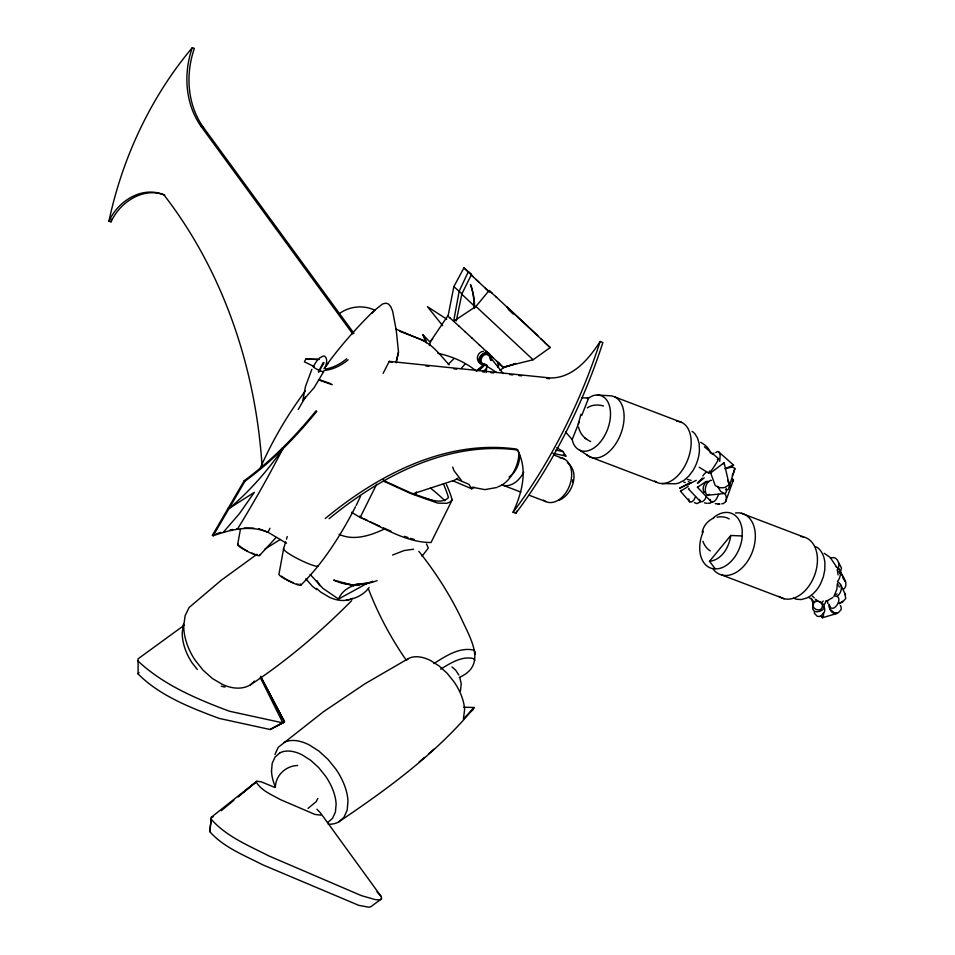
<?xml version="1.0" encoding="UTF-8"?>
<svg xmlns="http://www.w3.org/2000/svg" width="955" height="955" viewBox="0 0 955 955"><rect width="100%" height="100%" fill="white"/><g stroke="black" fill="none" stroke-linecap="round" stroke-linejoin="round"><path stroke-width="1.43" d="M474.659 307.999L474.002 305.373A87.203 64.295 -46.8 0 0 470.457 284.471A87.203 66.325 -49.1 0 1 474.599 305.875M837.272 584.197L836.878 589.163L834.431 595.287M827.472 600.552L827.722 603.369M498.021 367.042L498.283 362.709M459.295 677.382C488.28 664.871 469.382 636.973 460.692 617.109C449.268 593.7 435.086 571.651 418.839 551.298M829.334 604.945C828.427 609.23 833.058 615.748 837.595 612.955M271.507 771.21L272.199 763.296L275.052 757.052L279.863 752.886M316.953 809.291L320.558 813.027L381.308 896.709L381.558 898.858L371.041 906.558L368.905 907.25L358.794 905.34L262.84 864.86C244.48 855.37 223.673 847.443 209.778 831.65L211.437 817.134L256.8 781.274L261.085 781.775L275.052 787.505M578.264 424.08L580.915 414.303M498.343 367.114L498.761 363.139L497.806 362.232M486.131 372.593L486.907 365.419M275.47 786.466C275.876 775.042 286.309 765.659 297.626 765.516M460.429 691.205L461.241 683.768L459.785 677.632M490.655 360.262L490.631 357.349L489.151 354.914M491.443 360.429C490.476 339.861 466.518 365.646 486.978 365.24M473.967 308.584L474.002 305.373M475.101 654.342L475.375 652.301L473.907 650.176C459.618 646.678 445.519 656.24 433.88 663.546M183.456 624.021L182.214 632.807A45.733 30.572 52.5 0 0 192.062 662.794L197.351 669.491M449.805 317.776L453.649 321.238L459.176 291.203L468.356 271.638L463.939 267.854L453.852 286.596L448.026 316.236M237.664 544.457L240.517 528.819M285.664 541.867L283.659 548.492L278.979 574.086A12.272 1.731 26.4 0 0 291.215 582.192A12.272 1.731 26.4 0 0 300.121 583.875M485.701 370.779L486.167 368.224M719.736 461.444L720.142 455.344L719.222 452.443L717.599 451.44L715.713 452.586M396.194 362.828L398.498 352.097L396.265 330.346L392.624 311.079L390.714 306.579L388.542 304.06L385.927 303.165L382.621 303.941L375.04 309.933M456.287 320.892L461.922 293.794L471.448 274.539L468.356 271.638M730.754 535.48C729.286 546.869 721.944 559.976 709.517 561.313L730.754 535.48L742.119 535.958M395.955 362.327L398.51 352.144M429.368 345.579L430.944 340.768L447.68 316.033L449.96 317.92M733.81 472.283L732.282 475.602M702.188 532.329C703.262 525.799 708.025 520.475 714.006 517.897M209.778 831.65L211.437 817.134L213.395 816.68M725.955 489.82A7.807 4.644 58.3 0 0 728.355 489.306L734.908 468.296L731.948 467.079L724.917 468.762M286.464 539.205L287.264 536.555M325.07 368.332C325.989 364.75 328.317 359.199 324.807 356.263L323.256 356.024L319.292 358.173M718.614 494.415L716.763 498.426A7.724 3.426 -66.7 0 1 713.17 501.936L711.165 501.697L697.448 487.301L698.01 486.644M261.228 677.728L284.459 721.849L270.134 729.513L219.208 718.411C190.582 707.762 159.879 695.837 138.093 673.955L138.093 658.807L184.124 625.31M721.765 503.798L723.341 503.595L725.633 501.602L733.452 479.828L732.258 478.634M587.289 398.617L592.422 395.895A29.295 17.859 -69.1 0 1 610.424 411.569A29.295 17.859 -69.1 0 1 596.051 446.355A29.295 17.859 -69.1 0 1 573.048 442.762L572.2 439.587L579.112 422.098M581.774 415.365L588.698 397.877L581.774 397.925M735.016 469.084L733.81 470.958M837.547 569.395C841.104 564.608 836.855 554.616 830.373 558.424M695.538 496.767L694.13 499.584A5.491 2.698 -64.1 0 1 691.336 502.008L689.749 501.793L680.473 491.24L681.285 490.273M311.891 369.287L305.481 386.477L302.807 400.599L314.183 387.599L323.59 371.758M274.945 754.498L278.203 747.359L323.447 711.762L365.073 683.708L408.358 658.592A45.733 25.546 53.7 0 1 430.753 660.633L439.169 666.005L447.119 673.251L454.055 681.87A40.432 22.586 53.7 0 1 464.608 709.84L463.366 718.948L474.277 707.512L463.867 707.201M328.281 824.225A52.25 29.187 53.7 0 0 338.416 822.112C387.348 789.045 436.674 753.268 474.277 707.512M260.297 468.105C272.282 440.78 287.431 414.864 305.325 390.989M383.134 373.345L389.234 361.384L549.817 377.917C572.451 378.658 589.056 358.877 600.134 341.436L602.868 342.523A317.203 161.598 -68.3 0 1 515.796 513.336L513.05 512.226C522.063 493.15 528.557 468.404 516.774 449.125C446.128 439.073 378.12 474.766 325.261 518.529M515.784 513.312L516.846 511.032M356.179 505.458L360.632 496.015M718.482 451.679L733.524 465.061L731.757 466.816M317.824 798.404L316.201 801.675L308.059 808.36M314.088 366.553L304.43 361.826L305.791 359.104L319.125 359.438L305.791 359.104M319.925 370.528L318.469 371.71L323.208 362.542L323.757 362.816L322.48 365.383M319.018 371.984L323.757 362.816M316.069 410.793C294.976 436.769 271.28 460.859 244.241 480.675L212.416 535.266L213.144 535.803C230.406 529.607 250.377 524.689 267.973 532.281L269.955 528.282M446.355 484.328A238.177 79.981 37 0 1 452.181 499.895L431.051 542.5C406.042 542.667 382.776 527.088 360.154 517.467L376.64 484.269M415.162 494.678L416.487 492.028M310.16 574.433L322.886 588.352L338.524 599.036C341.186 592.398 347.238 587.623 353.983 585.558L333.641 580.067C347.477 586.788 362.948 585.773 377.118 580.664M824.487 604.408L825.359 602.701A6.745 5.444 -72.2 0 0 825.824 600.874M298.235 409.444L305.373 397.173M355.487 506.771C340.804 535.134 323.65 562.626 300.801 585.188M706.211 496.994L705.315 498.665A6.745 2.996 -66.7 0 1 702.176 501.733L700.421 501.53L688.448 488.96L688.937 488.387M164.749 195.047C143.178 186.655 119.853 202.197 111.078 221.858L108.989 221.238C117.883 201.099 142.08 185.58 163.878 194.82C223.995 272.438 255.988 369.478 262.112 466.9M313.264 366.493L317.144 360.417M213.144 535.803L244.969 481.201C272.02 461.384 295.704 437.306 316.809 411.33M318.469 371.71L319.376 370.265M839.97 573.358L841.51 568.165L838.956 563.056M842.525 601.292L839.278 603.763M138.093 673.955L139.024 672.535M323.984 368.654C338.774 347.763 355.785 328.52 374.05 310.602M837.44 581.547C840.997 577.608 842.071 569.192 836.15 566.936M503.87 367.042L503.07 367.46L516.046 363.497L503.404 367.747L500.014 370.468M280.376 450.724L282.035 448.396L282.776 448.922A928.296 694.655 -54.4 0 1 237.306 529.345L236.554 528.807M282.776 448.922C267.364 470.839 249.697 491.336 229.057 508.502L228.329 507.976M369.096 587.54C363.795 594.858 354.997 599.036 346.14 600.074M713.051 501.447L709.672 503.357A8.309 5.336 62.1 0 1 708.168 503.034M813.875 602.748C806.354 620.356 837.093 607.846 817.886 601.208M728.128 482.012A8.571 4.25 -1.3 0 1 728.665 484.961L725.227 487.289A6.494 3.223 -1.3 0 1 719.819 487.647L715.617 485.809A8.571 4.25 -1.3 0 1 714.961 484.877L710.651 472.916L724.117 462.709L728.784 482.955M724.284 462.733L723.245 463.808M453.649 321.238L475.96 306.436L489.139 290.487L496.576 297.375M325.619 366.386L328.353 363.246M460.99 368.666L464.894 364.273M372.116 313.18L374.814 310.148M430.944 340.768L432.746 338.786M259.485 555.571L275.995 537.558M843.671 589.163C849.771 583.708 841.833 576.128 839.899 570.708M223.16 532.448L239.371 513.706L254.328 492.35L229.057 508.502M421.991 556.216L428.365 548.063L426.443 543.944M479.112 370.528L484.34 365.276M351.619 600.719C320.641 631.947 287.013 660.681 250.27 684.938A46.21 30.894 52.5 0 1 222.539 684.496L212.428 678.528L203.033 670.159L194.975 659.965A52.25 34.941 52.5 0 1 183.73 625.692L185.139 615.653L189.114 607.487L221.441 580.091L256.704 554.473M717.36 459.498L718.53 458.866A10.362 0.955 -55.8 0 1 716.835 462.351L713.266 467.914A7.747 0.704 -55.8 0 1 709.899 472.295L708.789 473.214L699.203 467.246M704.229 477.906L697.437 483.302L702.331 478.073M732.342 481.416L733.177 480.604M448.253 364.201L453.541 359.104M491.348 357.827L492.243 356.967L498.009 362.411M452.193 499.907L449.996 502.02L446.773 503.333L437.7 503.106L411.139 493.723L383.206 480.926M706.605 471.722L703.859 474.528A6.017 0.68 -42.7 0 0 702.94 476.008M837.392 596.099C841.677 593.019 843.492 584.376 837.69 582.001M482.514 371.889L484.507 370.062L484.269 372.319L482.597 370.803M478.539 370.528L481.774 367.58M250.27 684.938L254.46 681.13M483.779 364.547L476.259 371.077C465.3 361.969 451.763 356.287 437.891 353.314M490.225 358.949L492.374 357.086M406.436 660.251L408.358 658.592M327.756 822.47L332.567 818.304L335.42 812.048L336.124 804.134A40.432 22.586 53.7 0 0 325.56 776.164L318.624 767.545L310.673 760.299L302.257 754.928A45.733 25.546 53.7 0 0 279.875 752.886M338.428 822.112L343.919 817.361L347.178 810.21L347.978 801.161A46.21 25.809 53.7 0 0 335.921 769.193L327.983 759.356L318.91 751.084L309.289 744.936A52.25 29.187 53.7 0 0 283.707 742.596M470.17 712.239L473.394 709.446M419.03 762.126L424.45 757.434M428.544 753.877L433.845 749.281M698.535 481.917L699.323 481.26M329.105 518.708C381.427 475.733 448.396 440.625 518.088 450.068M509.087 476.975L512.393 474.241A18.957 12.881 -69.1 0 0 519.604 456.979L519.293 452.575M221.25 810.747L233.868 800.29M238.452 796.482L240.744 794.584M243.036 792.686L256.8 781.274M832.891 597.496L826.517 601.196M238.093 796.888L256.167 781.99C261.348 790.716 271.984 794.882 280.579 799.681L314.959 814.436L320.796 815.128M821.909 602.151L823.27 601.029M712.144 454.377L713.97 453.136M688.245 486.429L680.473 491.24M706.258 481.368L697.448 487.301M709.481 494.32L706.688 494.977C703.716 490.584 705.65 482.335 710.627 480.234L711.475 480.52M498.08 362.542L498.343 362.793A73.989 0.657 42.8 0 1 502.987 367.245L533.081 359.76L550.199 347.548L495.573 296.384M476.808 370.874L483.672 366.028M836.007 594.595L837.022 593.879M821.276 615.975A6.769 1.552 85.5 0 0 822.482 617.718L823.365 615.748A6.1 1.397 85.5 0 0 823.508 612.871M440.673 669.157C450.271 663.307 461.874 655.655 473.549 658.616L474.79 660.43M265.024 549.006L280.328 539.456M457.887 478.204L454.735 480.138L413.061 493.771M452.646 480.663L471.746 488.805L474.301 487.277M340.278 312.977C350.33 306.042 364.01 304.908 374.993 310.315M587.277 407.845C591.993 404.574 598.117 404.407 603.476 405.971M726.886 467.878L733.524 465.061M338.524 599.036L367.007 583.457M711.439 472.618L710.651 472.916M381.558 898.858L379.553 899.849L375.411 899.634L361.551 895.695L268.618 855.823C248.622 845.533 226.263 836.52 211.246 819.247M385.426 528.533C371.34 535.266 354.162 541.342 339.061 534.311M558.818 500.36C572.415 495.096 580.425 472.2 567.354 462.614M392.589 555.022L404.084 550.558L413.599 549.221M815.033 601.901L816.406 601.375M212.416 535.266L215.173 534.263M366.159 583.553L372.88 581.261M216.558 533.761L220.653 532.424M696.302 480.329L687.433 484.674L688.949 484.388M822.482 617.718L836.64 613.552M498.785 363.246L498.116 363.425M705.459 492.267L704.086 492.279C701.865 488.9 703.799 482.86 707.5 481.296L708.646 482.036M355.869 585.105L361.062 584.006M833.667 596.183C846.452 594.595 832.187 617.372 828.856 604.145M366.052 582.908L358.28 584.782L361.05 584.126M707.536 495.263L725.358 493.365L726.445 491.562L726.206 488.399M230.036 530.001L232.662 529.452M483.636 351.273C478.24 351.404 475.172 358.817 479.255 362.53M496.91 487.48L484.806 489.617L472.295 487.229M717.098 517.264C721.085 516.261 725.705 516.846 729.25 518.947M715.259 503.679L719.867 504.037M718.208 504.336L719.545 504.097M355.069 584.532L357.827 584.078M350.951 585.224L361.754 583.911M244.158 528.067L253.875 528.175M662.018 483.576L674.087 483.755A29.223 17.823 -69.1 0 0 678.993 482.955L683.983 480.377L688.722 476.187L692.888 470.684A27.552 16.796 -69.1 0 0 699.442 450.271L699.144 443.717L697.568 438.058L694.81 433.666A29.223 17.823 -69.1 0 0 692.089 431.397M691.074 482.979L688.316 481.618M597.436 395.036L609.624 395.752A32.458 19.792 -69.1 0 1 620.631 434.334A32.458 19.792 -69.1 0 1 586.633 454.64M485.761 364.392C475.745 364.153 484.066 348.79 489.855 356.836L503.261 373.608M485.319 364.738L482.526 364.153M485.773 365.144C470.6 362.9 487.969 344.11 491.276 359.199M425.846 365.956L428.795 366.266M453.84 368.845L456.788 369.143M490.667 372.641L493.616 372.939M509.827 374.611L512.775 374.909M518.661 375.518L521.609 375.828M546.654 378.407L549.602 378.705M706.998 503.381L704.539 502.855M555.834 450.056L563.056 451.62L565.873 456.096L552.885 453.291M724.415 493.592L720.715 491.467L717.527 486.441M342.045 582.813L353.983 585.558M687.23 479.41L691.157 480.389M683.852 482.203L685.236 482.562M434.74 501.315L410.017 492.589L384.364 480.843M410.399 538.322L414.315 539.456M203.475 127.457C187.228 104.835 185.318 74.204 194.39 48.383L192.289 47.75C183.217 73.571 185.127 104.202 201.386 126.824L203.475 127.457L353.959 333.343M423.578 497.818C431.278 499.966 441.843 504.145 448.48 497.603L447.704 495.12A234.071 78.608 37 0 0 443.347 483.803M404.454 536.34L408.024 537.534M423.017 340.66C433.868 345.782 441.162 356.299 449.196 364.882M319.841 379.827L330.788 383.695M318.516 379.875L332.209 384.71M488.435 354.484C483.015 351.476 477.178 359.569 481.809 363.724M499.047 363.58L500.014 364.571M614.686 396.91L681.739 422.456M399.62 331.289L425.608 341.186M741.402 513.265L803.501 536.925M656.956 482.418L589.904 456.872L579.649 450.187M554.019 455.034L563.713 458.722M520.869 492.076L501.482 484.686A23.242 15.781 -69.1 0 0 523.77 472.092M529.177 495.239L545.794 501.578M722.04 575.089L784.139 598.749M389.234 361.384L391.968 362.47M395.692 328.974L425.082 341.389M456.645 479.1L468.929 484.328L471.746 488.805M383.564 527.984L390.893 531.111M379.827 526.301L369.836 521.633M814.997 546.439L817.301 547.513A29.223 19.852 -69.1 0 1 824.905 562.949L824.798 569.92L823.306 577.047L820.536 583.863A27.552 18.718 -69.1 0 1 806.748 597.997L801.376 599.549L796.219 599.227L793.915 598.152M364.13 518.804L367.472 520.475M809.279 597.818L812.096 599.263M286.488 543.252L266.946 531.625M578.551 427.088C579.912 433.654 584.544 438.918 590.679 441.508M584.758 438.058L586.955 439.336M710.269 550.904C706.736 548.85 704.229 545.066 702.88 541.258M359.522 516.249L361.897 517.682M700.648 442.356C704.993 444.708 709.326 448.146 710.508 453.183M556.801 447.608L563.056 451.62M563.378 454.485L565.873 456.096M446.713 319.185L427.458 306.662L442.643 325.667M483.337 363.879L496.576 372.486M824.201 553.291L830.134 557.362L836.461 566.816M316.726 589.641L312.452 586.358L305.827 578.79M244.241 480.675L244.969 481.201M267.973 532.281L258.542 528.676L259.283 529.213M451.966 666.912L455.654 670.135L458.866 675.054M550.199 347.548L544.899 342.785M453.852 286.596L461.922 293.794M704.396 446.809L718.458 458.579M812.239 596.099L814.281 597.866M471.448 274.539L468.081 271.674L473.107 276.64M316.594 588.435L320.713 592.1L329.559 597.329A40.432 27.038 52.5 0 0 352.753 598.308M377.01 891.851L381.308 896.709M486.907 352.001L490.404 355.248M453.53 321.119L458.842 325.977M475.96 306.436L533.081 359.76M458.722 325.858L465.192 331.803M508.251 309.432L513.205 314.004M506.95 306.877L537.808 335.587M465.037 331.66L472.259 338.333M472.045 338.13L479.553 345.101M485.319 288.231L489.533 292.146M479.255 344.827L486.584 351.667M476.342 279.815L487.444 290.129M474.599 306.269L461.85 294.283M486.19 351.297L492.887 357.564M489.139 290.487L492.219 293.388M471.448 275.195L479.303 282.501M496.982 361.444L503.452 367.675M541.031 338.75L544.863 342.451M468.439 272.318L463.939 267.854M498.713 363.163L500.205 364.643M426.228 342.797L422.802 334.572L429.869 341.866M281.152 716.99L283.611 719.569M565.479 431.875L572.2 439.587M843.026 578.145L845.581 581.893M689.212 501.124L689.749 501.793M709.517 561.313L715.176 568.714M461.48 480.484L454.031 470.72L452.718 467.079M137.52 660.55C162.863 684.723 196.837 699.024 229.367 711.212L282.859 722.875L284.459 721.849L260.631 676.319M201.386 126.824L352.741 333.916M837.428 583.612L838.18 584.651M711.165 501.697L710.484 500.766A9.574 4.25 -66.7 0 1 710.102 499.381M700.421 501.53L699.836 500.718A8.356 3.713 -66.7 0 1 699.502 499.513M383.242 479.446L384.698 481.559M405.445 659.01C390.392 637.164 377.894 613.552 368.367 588.781M837.32 570.708L838.048 571.95M422.802 334.572L424.569 337.64M317.036 580.712L319.853 585.654M261.049 677.62L284.459 721.849L270.134 729.513L282.859 722.875L260.285 677.525M844.686 593.21L845.784 598.463L842.394 602.223A8.583 6.96 31.8 0 1 838.55 602.736M839.015 568.965L844.566 579.912M823.879 606.807L824.475 608.013A5.491 4.309 -67 0 1 824.189 612.37L821.169 615.772A6.816 5.348 -67 0 1 817.182 616.25L814.567 613.492A5.491 4.309 -67 0 1 814.317 612.107M840.973 585.296L845.569 594.941M489.855 356.836L490.536 359.235M425.154 338.655L426.3 341.401M811.165 598.391L813.445 604.193A6.745 5.444 -72.2 0 1 813.087 600.623M725.143 493.675L725.931 495.836A8.559 5.491 62.1 0 1 725.633 501.602M838.872 585.713L839.242 587.038M708.789 473.214L708.717 472.928A10.362 0.955 -55.8 0 1 709.565 470.97M837.368 569.443L838.06 574.85M676.677 421.298A32.458 19.792 -69.1 0 1 688.066 458.889A32.458 19.792 -69.1 0 1 654.724 481.057M600.158 341.436A317.203 161.598 -68.3 0 1 513.062 512.25M108.942 221.226A317.203 243.585 -73.3 0 1 192.265 47.714M111.043 221.858A317.203 243.585 -73.3 0 1 111.616 219.173M282.023 448.396A928.296 694.655 -54.4 0 1 280.854 450.676M318.29 566.124A19.482 2.746 26.4 0 1 298.509 559.141A19.482 2.746 26.4 0 1 283.659 548.492M298.139 584.245A9.98 1.409 26.4 0 1 296.945 584.018M293.233 582.705A9.98 1.409 26.4 0 1 281.57 576.199M259.509 555.082A12.272 1.731 26.4 0 1 247.023 551.166A12.272 1.731 26.4 0 1 238.428 544.35M257.444 554.533A9.98 1.409 26.4 0 1 255.63 554.401M253.958 553.876A9.98 1.409 26.4 0 1 251.917 553.088M247.309 550.951A9.98 1.409 26.4 0 1 239.669 545.89M346.677 358.782A44.085 32.995 -54.4 0 1 325.655 369.048M348.098 359.796A44.085 32.995 -54.4 0 1 324.282 370.445M323.268 371.125A5.814 0.824 26.4 0 1 318.373 370.015A5.814 0.824 26.4 0 1 313.622 366.445M360.166 517.479A210.219 29.617 26.4 0 1 351.595 512.286M430.49 488.112A218.349 30.763 26.4 0 1 444.875 500.802M559.702 457.732A23.242 15.781 -69.1 0 1 569.478 485.844A23.242 15.781 -69.1 0 1 543.443 500.098M572.881 479.625A18.957 12.881 -69.1 0 1 572.475 481.977M519.019 452.109A27.97 17.059 -68.7 0 1 503.106 484.257A28.364 17.297 -68.7 0 1 497.913 486.799M275.374 787.063A40.432 22.586 53.7 0 1 271.507 771.222M735.493 512.99A32.458 22.049 -69.1 0 1 752.134 552.503A32.458 22.049 -69.1 0 1 713.313 569.383M713.457 517.694A29.295 19.9 -69.1 0 1 742.238 530.741L742.083 537.928A29.295 19.9 -69.1 0 1 717.623 568.822L712.299 568.583A29.295 19.9 -69.1 0 1 703.405 531.278M800.6 536.519A32.458 22.049 -69.1 0 1 814.687 574.97A32.458 22.049 -69.1 0 1 778.886 596.374M225.046 687.039A40.432 27.038 52.5 0 1 221.285 686.168M829.668 605.327A6.828 5.539 26 0 0 830.349 609.529L833.966 612.549A5.718 4.644 26 0 0 838.406 612.621L841.057 609.708A6.828 5.539 26 0 0 840.364 605.506M816.692 599.836A5.981 5.253 35.5 0 1 815.355 599.274M727.817 480.317A7.437 4.429 58.3 0 1 729.632 487.122M700.564 500.874A6.1 4.166 62.5 0 1 700.063 502.055L697.043 503.536A6.769 4.62 62.5 0 1 694.464 502.545M688.889 500.134A6.816 3.354 -64.1 0 1 688.818 498.88M812.908 603.858C811.631 609.111 820.667 612.776 822.279 607.046C823.568 601.793 814.531 598.128 812.908 603.858M679.757 488.148L687.958 484.066L679.757 488.148"/></g></svg>
